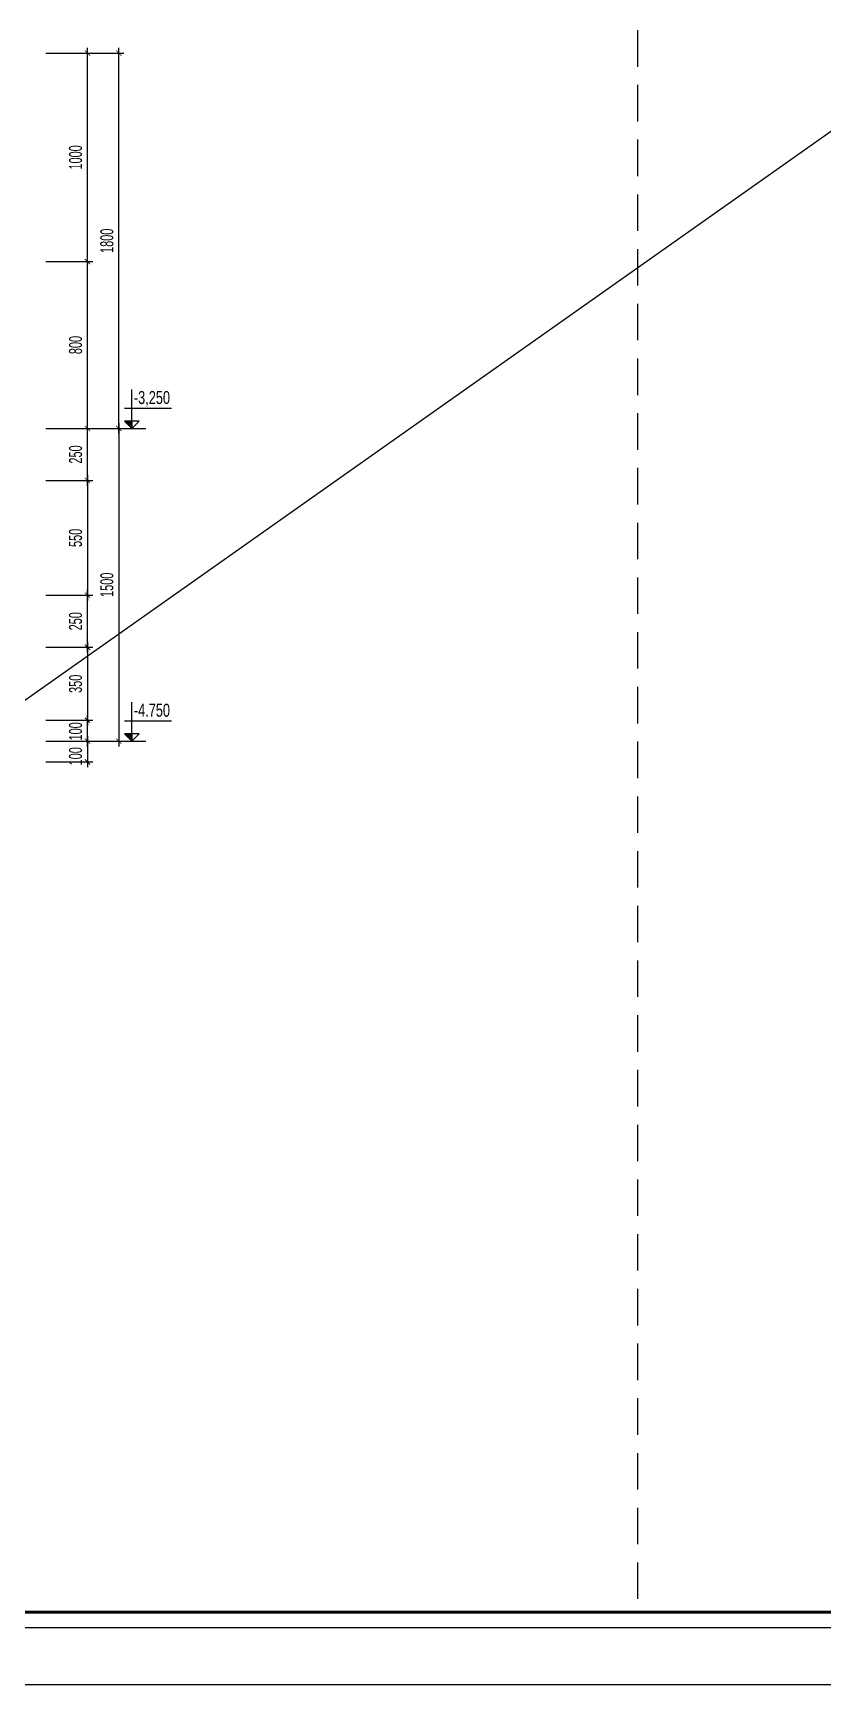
# Model space of a CAD drawing. Header units: metres. Extents: x 71 to 322128, y -14 to 304634.
# Drawn here: x 307830 to 311616, y 289784 to 297708 of the extents above; entities that cross this region are included whole.
import ezdxf
from ezdxf.enums import TextEntityAlignment as Align

# ---------------------------------------------------------------- set-up
doc = ezdxf.new("R2010")
doc.units = ezdxf.units.M
doc.header["$LTSCALE"] = 1000
doc.header["$MEASUREMENT"] = 0
doc.header["$PDMODE"] = 3
doc.linetypes.add('HIDDEN', pattern=[0.375, 0.25, -0.125])
doc.layers.get('0').update_dxf_attribs({"linetype": 'CONTINUOUS'})
doc.layers.get('Defpoints').update_dxf_attribs({"linetype": 'CONTINUOUS'})
for name, color, linetype in [('CDC-KHUNGTEN', 7, 'CONTINUOUS'), ('CDC.02.DIM', 1, 'CONTINUOUS'), ('CDC.04.HIDDEN', 8, 'HIDDEN'), ('CDC.06.TEXT', 2, 'CONTINUOUS'), ('CDC.11.NOTE', 8, 'CONTINUOUS')]:
    doc.layers.add(name, color=color, linetype=linetype)
doc.layers.add('KCS_Plotter', color=11, linetype='CONTINUOUS', plot=False)
doc.styles.add('ARIAL', font='arial.ttf', dxfattribs={"width": 0.6})
doc.dimstyles.new('25', dxfattribs={"dimscale": 25, "dimtxt": 2.5, "dimasz": 1, "dimexe": 1, "dimexo": 0, "dimgap": 1, "dimtad": 1, "dimdec": 0, "dimdsep": 46, "dimtxsty": 'ARIAL', "dimblk": 'ARCHTICK', "dimcen": 1, "dimdle": 1, "dimclrd": 1, "dimclre": 1, "dimclrt": 2, "dimadec": 0, "dimazin": 0, "dimtfac": 0.00072, "dimtdec": 0, "dimtix": 1, "dimtmove": 2, "dimatfit": 3, "dimldrblk": 'ARCHTICK', "dimfxl": 1, "dimtolj": 1, "dimarcsym": 0})

# ---------------------------------------------------------------- blocks, each defined once
blk = doc.blocks.new('_ArchTick')
at = {"color": 0, "linetype": 'ByBlock', "const_width": 0.15}
blk.add_lwpolyline([(-0.5, -0.5), (0.5, 0.5)], dxfattribs=at)
blk = doc.blocks.new('*D172')
at = {"layer": 'CDC.02.DIM', "color": 1, "lineweight": -2, "transparency": 16777216}
for p, q in [((307890.3, 295011), (308115.3, 295011)), ((308090.3, 294736), (308090.3, 295036)), ((307890.3, 294761), (308115.3, 294761))]:
    blk.add_line(p, q, dxfattribs=at)
at = {"layer": 'Defpoints', "color": 0, "transparency": 16777216}
for p in [(307890.3, 295011), (308090.3, 295011), (307890.3, 294761)]:
    blk.add_point(p, dxfattribs=at)
at = {"layer": 'CDC.02.DIM', "color": 1, "lineweight": -2, "transparency": 16777216, "xscale": 25, "yscale": 25, "zscale": 25}
for p, rotation in [((308090.3, 295011), 90), ((308090.3, 294761), 270)]:
    blk.add_blockref('_ArchTick', p, dxfattribs=dict(at, rotation=rotation))
at = {"layer": 'CDC.02.DIM', "color": 2, "transparency": 16777216, "insert": (308033.4, 294886), "char_height": 62.5, "attachment_point": 5, "rotation": 90, "style": 'ARIAL'}
blk.add_mtext('\\A1;250', dxfattribs=at)
blk = doc.blocks.new('*D173')
at = {"layer": 'CDC.02.DIM', "color": 1, "lineweight": -2, "transparency": 16777216}
for p, q in [((307890.3, 295811), (308115.3, 295811)), ((308090.3, 295536), (308090.3, 295836)), ((307890.3, 295561), (308115.3, 295561))]:
    blk.add_line(p, q, dxfattribs=at)
at = {"layer": 'Defpoints', "color": 0, "transparency": 16777216}
for p in [(307890.3, 295811), (308090.3, 295811), (307890.3, 295561)]:
    blk.add_point(p, dxfattribs=at)
at = {"layer": 'CDC.02.DIM', "color": 1, "lineweight": -2, "transparency": 16777216, "xscale": 25, "yscale": 25, "zscale": 25}
for p, rotation in [((308090.3, 295811), 90), ((308090.3, 295561), 270)]:
    blk.add_blockref('_ArchTick', p, dxfattribs=dict(at, rotation=rotation))
at = {"layer": 'CDC.02.DIM', "color": 2, "transparency": 16777216, "insert": (308033.4, 295686), "char_height": 62.5, "attachment_point": 5, "rotation": 90, "style": 'ARIAL'}
blk.add_mtext('\\A1;250', dxfattribs=at)
blk = doc.blocks.new('*D174')
at = {"layer": 'CDC.02.DIM', "color": 1, "lineweight": -2, "transparency": 16777216}
for p, q in [((307890.3, 295811), (308265.3, 295811)), ((308240.3, 295836), (308240.3, 294286)), ((307890.3, 294311), (308265.3, 294311))]:
    blk.add_line(p, q, dxfattribs=at)
at = {"layer": 'Defpoints', "color": 0, "transparency": 16777216}
for p in [(307890.3, 295811), (307890.3, 294311), (308240.3, 294311)]:
    blk.add_point(p, dxfattribs=at)
at = {"layer": 'CDC.02.DIM', "color": 1, "lineweight": -2, "transparency": 16777216, "xscale": 25, "yscale": 25, "zscale": 25}
for p, rotation in [((308240.3, 295811), 90), ((308240.3, 294311), 270)]:
    blk.add_blockref('_ArchTick', p, dxfattribs=dict(at, rotation=rotation))
at = {"layer": 'CDC.02.DIM', "color": 2, "transparency": 16777216, "insert": (308183.4, 295061), "char_height": 62.5, "attachment_point": 5, "rotation": 90, "style": 'ARIAL'}
blk.add_mtext('\\A1;1500', dxfattribs=at)
blk = doc.blocks.new('*D175')
at = {"layer": 'CDC.02.DIM', "color": 1, "lineweight": -2, "transparency": 16777216}
for p, q in [((307890.3, 295561), (308115.3, 295561)), ((308090.3, 295586), (308090.3, 294986)), ((307890.3, 295011), (308115.3, 295011))]:
    blk.add_line(p, q, dxfattribs=at)
at = {"layer": 'Defpoints', "color": 0, "transparency": 16777216}
for p in [(307890.3, 295561), (307890.3, 295011), (308090.3, 295011)]:
    blk.add_point(p, dxfattribs=at)
at = {"layer": 'CDC.02.DIM', "color": 1, "lineweight": -2, "transparency": 16777216, "xscale": 25, "yscale": 25, "zscale": 25}
for p, rotation in [((308090.3, 295561), 90), ((308090.3, 295011), 270)]:
    blk.add_blockref('_ArchTick', p, dxfattribs=dict(at, rotation=rotation))
at = {"layer": 'CDC.02.DIM', "color": 2, "transparency": 16777216, "insert": (308033.4, 295286), "char_height": 62.5, "attachment_point": 5, "rotation": 90, "style": 'ARIAL'}
blk.add_mtext('\\A1;550', dxfattribs=at)
blk = doc.blocks.new('*D176')
at = {"layer": 'CDC.02.DIM', "color": 1, "lineweight": -2, "transparency": 16777216}
for p, q in [((308090.3, 294786), (308090.3, 294386)), ((307890.3, 294761), (308115.3, 294761)), ((307890.3, 294411), (308115.3, 294411))]:
    blk.add_line(p, q, dxfattribs=at)
at = {"layer": 'Defpoints', "color": 0, "transparency": 16777216}
for p in [(307890.3, 294761), (307890.3, 294411), (308090.3, 294411)]:
    blk.add_point(p, dxfattribs=at)
at = {"layer": 'CDC.02.DIM', "color": 1, "lineweight": -2, "transparency": 16777216, "xscale": 25, "yscale": 25, "zscale": 25}
for p, rotation in [((308090.3, 294761), 90), ((308090.3, 294411), 270)]:
    blk.add_blockref('_ArchTick', p, dxfattribs=dict(at, rotation=rotation))
at = {"layer": 'CDC.02.DIM', "color": 2, "transparency": 16777216, "insert": (308033.4, 294586), "char_height": 62.5, "attachment_point": 5, "rotation": 90, "style": 'ARIAL'}
blk.add_mtext('\\A1;350', dxfattribs=at)
blk = doc.blocks.new('*D189')
at = {"layer": 'CDC.02.DIM', "color": 1, "lineweight": -2, "transparency": 16777216}
for p, q in [((307890.3, 294311), (308115.3, 294311)), ((308090.3, 294336), (308090.3, 294186)), ((307890.3, 294211), (308115.3, 294211))]:
    blk.add_line(p, q, dxfattribs=at)
at = {"layer": 'Defpoints', "color": 0, "transparency": 16777216}
for p in [(307890.3, 294311), (307890.3, 294211), (308090.3, 294211)]:
    blk.add_point(p, dxfattribs=at)
at = {"layer": 'CDC.02.DIM', "color": 1, "lineweight": -2, "transparency": 16777216, "xscale": 25, "yscale": 25, "zscale": 25}
for p, rotation in [((308090.3, 294311), 90), ((308090.3, 294211), 270)]:
    blk.add_blockref('_ArchTick', p, dxfattribs=dict(at, rotation=rotation))
at = {"layer": 'CDC.02.DIM', "color": 2, "transparency": 16777216, "insert": (308033.4, 294238.3), "char_height": 62.5, "attachment_point": 5, "rotation": 90, "style": 'ARIAL'}
blk.add_mtext('\\A1;100', dxfattribs=at)
blk = doc.blocks.new('*D191')
at = {"layer": 'CDC.02.DIM', "color": 1, "lineweight": -2, "transparency": 16777216}
for p, q in [((307890.3, 294411), (308115.3, 294411)), ((308090.3, 294286), (308090.3, 294436)), ((307890.3, 294311), (308115.3, 294311))]:
    blk.add_line(p, q, dxfattribs=at)
at = {"layer": 'Defpoints', "color": 0, "transparency": 16777216}
for p in [(307890.3, 294411), (308090.3, 294411), (307890.3, 294311)]:
    blk.add_point(p, dxfattribs=at)
at = {"layer": 'CDC.02.DIM', "color": 1, "lineweight": -2, "transparency": 16777216, "xscale": 25, "yscale": 25, "zscale": 25}
for p, rotation in [((308090.3, 294411), 90), ((308090.3, 294311), 270)]:
    blk.add_blockref('_ArchTick', p, dxfattribs=dict(at, rotation=rotation))
at = {"layer": 'CDC.02.DIM', "color": 2, "transparency": 16777216, "insert": (308033.4, 294358), "char_height": 62.5, "attachment_point": 5, "rotation": 90, "style": 'ARIAL'}
blk.add_mtext('\\A1;100', dxfattribs=at)
blk = doc.blocks.new('*D346')
at = {"layer": 'CDC.02.DIM', "color": 1, "lineweight": -2, "transparency": 16777216}
for p, q in [((307890.3, 296611), (308115.3, 296611)), ((308090.3, 295786), (308090.3, 296636)), ((307890.3, 295811), (308115.3, 295811))]:
    blk.add_line(p, q, dxfattribs=at)
at = {"layer": 'Defpoints', "color": 0, "transparency": 16777216}
for p in [(307890.3, 296611), (308090.3, 296611), (307890.3, 295811)]:
    blk.add_point(p, dxfattribs=at)
at = {"layer": 'CDC.02.DIM', "color": 1, "lineweight": -2, "transparency": 16777216, "xscale": 25, "yscale": 25, "zscale": 25}
for p, rotation in [((308090.3, 296611), 90), ((308090.3, 295811), 270)]:
    blk.add_blockref('_ArchTick', p, dxfattribs=dict(at, rotation=rotation))
at = {"layer": 'CDC.02.DIM', "color": 2, "transparency": 16777216, "insert": (308033.4, 296211), "char_height": 62.5, "attachment_point": 5, "rotation": 90, "style": 'ARIAL'}
blk.add_mtext('\\A1;800', dxfattribs=at)
blk = doc.blocks.new('*D347')
at = {"layer": 'CDC.02.DIM', "color": 1, "lineweight": -2, "transparency": 16777216}
for p, q in [((308090.3, 296586), (308090.3, 297636)), ((307890.3, 297611), (308115.3, 297611)), ((307890.3, 296611), (308115.3, 296611))]:
    blk.add_line(p, q, dxfattribs=at)
at = {"layer": 'Defpoints', "color": 0, "transparency": 16777216}
for p in [(307890.3, 297611), (308090.3, 297611), (307890.3, 296611)]:
    blk.add_point(p, dxfattribs=at)
at = {"layer": 'CDC.02.DIM', "color": 1, "lineweight": -2, "transparency": 16777216, "xscale": 25, "yscale": 25, "zscale": 25}
for p, rotation in [((308090.3, 297611), 90), ((308090.3, 296611), 270)]:
    blk.add_blockref('_ArchTick', p, dxfattribs=dict(at, rotation=rotation))
at = {"layer": 'CDC.02.DIM', "color": 2, "transparency": 16777216, "insert": (308033.4, 297111), "char_height": 62.5, "attachment_point": 5, "rotation": 90, "style": 'ARIAL'}
blk.add_mtext('\\A1;1000', dxfattribs=at)
blk = doc.blocks.new('*D348')
at = {"layer": 'CDC.02.DIM', "color": 1, "lineweight": -2, "transparency": 16777216}
for p, q in [((308240.3, 295786), (308240.3, 297636)), ((307890.3, 297611), (308265.3, 297611)), ((307890.3, 295811), (308265.3, 295811))]:
    blk.add_line(p, q, dxfattribs=at)
at = {"layer": 'Defpoints', "color": 0, "transparency": 16777216}
for p in [(307890.3, 297611), (308240.3, 297611), (307890.3, 295811)]:
    blk.add_point(p, dxfattribs=at)
at = {"layer": 'CDC.02.DIM', "color": 1, "lineweight": -2, "transparency": 16777216, "xscale": 25, "yscale": 25, "zscale": 25}
for p, rotation in [((308240.3, 297611), 90), ((308240.3, 295811), 270)]:
    blk.add_blockref('_ArchTick', p, dxfattribs=dict(at, rotation=rotation))
at = {"layer": 'CDC.02.DIM', "color": 2, "transparency": 16777216, "insert": (308183.4, 296711), "char_height": 62.5, "attachment_point": 5, "rotation": 90, "style": 'ARIAL'}
blk.add_mtext('\\A1;1800', dxfattribs=at)
blk = doc.blocks.new('KHUNG TEN')
at = {"layer": 'CDC-KHUNGTEN', "color": 8}
blk.add_lwpolyline([(75096, 1100), (83000, 1100), (83000, 58300), (3000, 58300), (3000, 1100), (75096, 1100)], dxfattribs=at)
at = {"layer": 'CDC-KHUNGTEN', "color": 255, "lineweight": 60}
blk.add_lwpolyline([(74900, 1400), (74900, 58000), (3300, 58000), (3300, 1400), (74900, 1400)], close=True, dxfattribs=at)
at = {"layer": 'Defpoints', "color": 1, "ltscale": 0.2}
blk.add_lwpolyline([(0, 0), (0, 59400), (84100, 59400), (84100, 0), (0, 0)], close=True, dxfattribs=at)

msp = doc.modelspace()

# ---------------------------------------------------------------- hatches: boundary and pattern name
at = {"layer": 'CDC.11.NOTE'}
for points in [[(308302.5, 295846), (308267.5, 295846), (308302.5, 295811)], [(308302.5, 294346), (308267.5, 294346), (308302.5, 294311)]]:
    msp.add_hatch(color=256, dxfattribs=at).paths.add_polyline_path(points)

# ---------------------------------------------------------------- linework, layer by layer
at = {"layer": 'CDC.04.HIDDEN', "ltscale": 0.7}
msp.add_line((310726.1, 304283.7), (310726.1, 290133.7), dxfattribs=at)
at = {"layer": 'CDC.11.NOTE'}
for p, q in [((308302.5, 295846), (308302.5, 295997.3)), ((308267.6, 295908.5), (308492.7, 295908.5)), ((308235.3, 295811), (308369.6, 295811)), ((308302.5, 295846), (308302.5, 295811)), ((308302.5, 294346), (308302.5, 294497.3)), ((308267.6, 294408.5), (308492.7, 294408.5)), ((308235.3, 294311), (308369.6, 294311)), ((308302.5, 294346), (308302.5, 294311))]:
    msp.add_line(p, q, dxfattribs=at)
for points in [[(308267.5, 295846), (308302.5, 295811), (308337.5, 295846), (308267.5, 295846)], [(308267.5, 294346), (308302.5, 294311), (308337.5, 294346), (308267.5, 294346)]]:
    msp.add_lwpolyline(points, dxfattribs=at)
at = {"layer": 'KCS_Plotter'}
msp.add_line((322128.1, 304633.7), (301103.1, 289783.7), dxfattribs=at)

# ---------------------------------------------------------------- block references
at = {"layer": 'CDC.06.TEXT', "xscale": 0.2499999999982123, "yscale": 0.2499999999982123, "zscale": 0.2499999999982123}
msp.add_blockref('KHUNG TEN', (301103.1, 289783.7), dxfattribs=at)

# ---------------------------------------------------------------- texts
at = {"layer": 'CDC.06.TEXT', "style": 'ARIAL', "width": 0.7}
for s, p in [('-3,250', (308399.3, 295959.3)), ('-4.750', (308399.3, 294459.3))]:
    msp.add_text(s, height=62.5, dxfattribs=at).set_placement(p, align=Align.MIDDLE_CENTER)

# ---------------------------------------------------------------- dimensions: what is measured, and where the dimension line sits
at = {"layer": 'CDC.02.DIM', "color": 6}
for base, p1, p2, picture, middle in [((308090.3, 297611), (307890.3, 296611), (307890.3, 297611), '*D347', (308033.4, 297111)), ((308240.3, 297611), (307890.3, 295811), (307890.3, 297611), '*D348', (308183.4, 296711)), ((308090.3, 296611), (307890.3, 295811), (307890.3, 296611), '*D346', (308033.4, 296211))]:
    dim = msp.add_linear_dim(base=base, p1=p1, p2=p2, angle=90, dimstyle='25', dxfattribs=at)
    dim.commit()
    dim.dimension.update_dxf_attribs({"geometry": picture, "text_midpoint": middle})
at = {"layer": 'CDC.02.DIM'}
for base, p1, p2, picture, middle in [((308090.3, 295811), (307890.3, 295561), (307890.3, 295811), '*D173', (308033.4, 295686)), ((308240.3, 294311), (307890.3, 295811), (307890.3, 294311), '*D174', (308183.4, 295061)), ((308090.3, 295011), (307890.3, 295561), (307890.3, 295011), '*D175', (308033.4, 295286)), ((308090.3, 295011), (307890.3, 294761), (307890.3, 295011), '*D172', (308033.4, 294886)), ((308090.3, 294411), (307890.3, 294761), (307890.3, 294411), '*D176', (308033.4, 294586))]:
    dim = msp.add_linear_dim(base=base, p1=p1, p2=p2, angle=90, dimstyle='25', dxfattribs=at)
    dim.commit()
    dim.dimension.update_dxf_attribs({"geometry": picture, "text_midpoint": middle})
for base, p2, picture, middle in [((308090.3, 294411), (307890.3, 294411), '*D191', (308033.4, 294358)), ((308090.3, 294211), (307890.3, 294211), '*D189', (308033.4, 294238.3))]:
    dim = msp.add_linear_dim(base=base, p1=(307890.3, 294311), p2=p2, angle=90, dimstyle='25', dxfattribs=at)
    dim.commit()
    dim.dimension.update_dxf_attribs({"geometry": picture, "text_midpoint": middle, "dimtype": 160})

doc.saveas('drawing.dxf')
